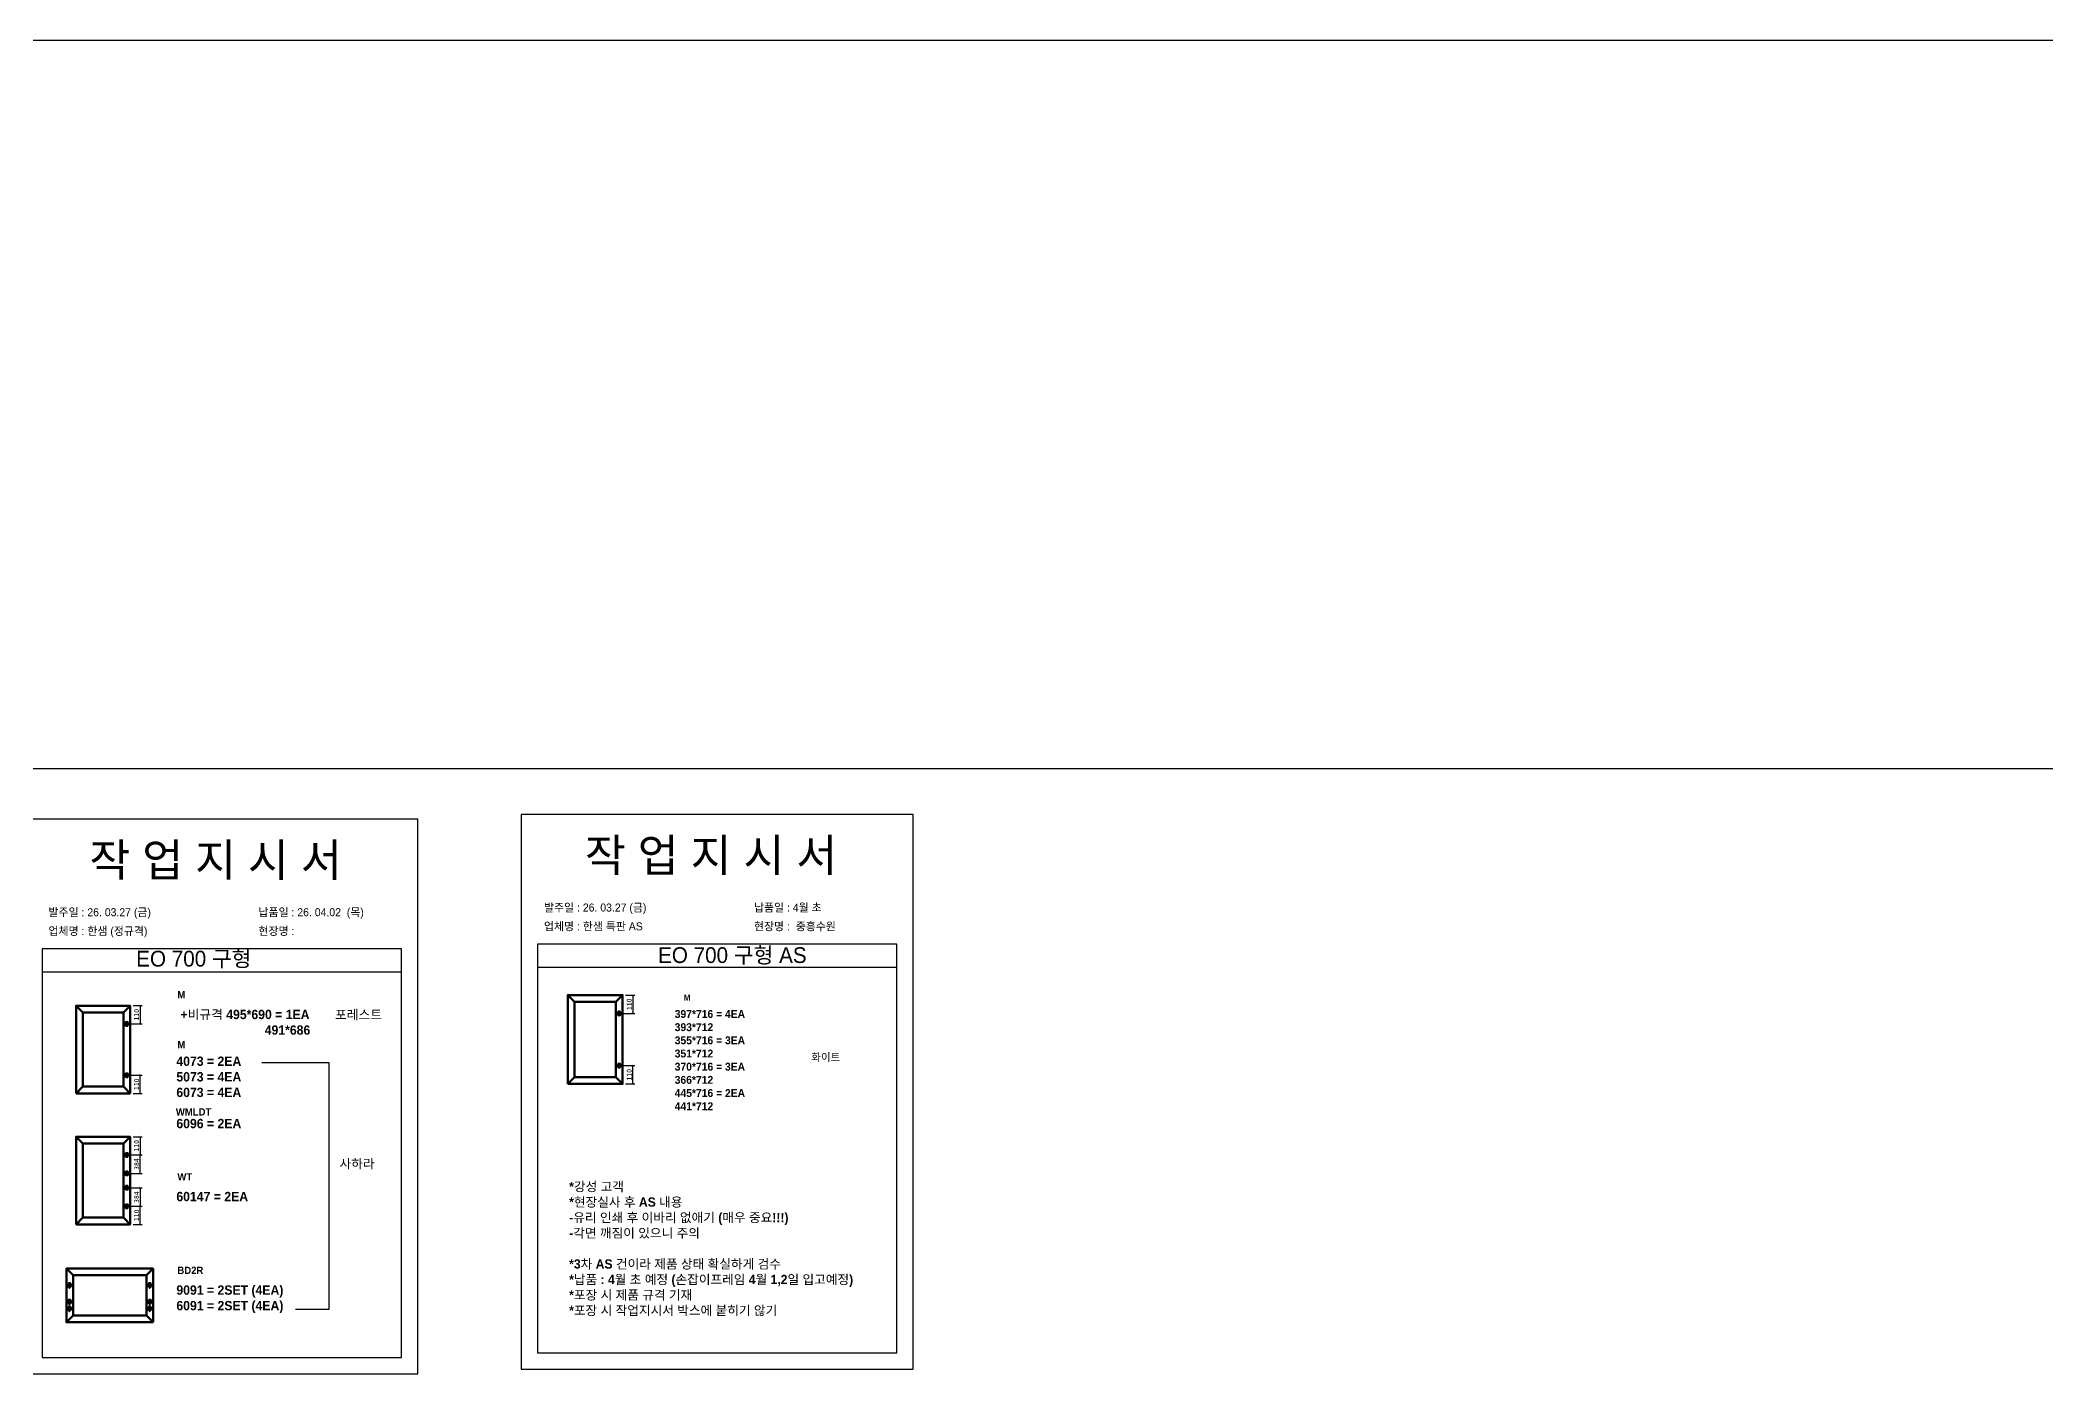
# Model space of a CAD drawing. Header units: millimetres. Extents: x -44117 to 256353, y -2095463 to 65325.
# Drawn here: x 118206 to 128340, y -824077 to -817340 of the extents above; entities that cross this region are included whole.
import ezdxf

# ---------------------------------------------------------------- set-up
doc = ezdxf.new("R2010")
doc.units = ezdxf.units.MM
doc.header["$LTSCALE"] = 10
doc.layers.add('Layer1', color=7, linetype='Continuous', lineweight=70)
doc.styles.add('MtX_Gulim', font='')
doc.styles.get('MtX_Gulim').set_extended_font_data('Gulim', bold=True)
doc.dimstyles.new('ISO-25', dxfattribs={"dimtxt": 2.5, "dimasz": 2.5, "dimexe": 1, "dimexo": 1, "dimtad": 1, "dimtxsty": 'Standard', "dimblk": 'ARCHTICK', "dimcen": 2.5, "dimadec": 0, "dimazin": 0, "dimtfac": 1, "dimtmove": 0, "dimatfit": 3, "dimfxl": 0, "dimarcsym": 0})

# ---------------------------------------------------------------- blocks, each defined once
blk = doc.blocks.new('_ArchTick')
at = {"color": 0, "linetype": 'ByBlock', "const_width": 0.15}
blk.add_lwpolyline([(-0.5, -0.5), (0.5, 0.5)], dxfattribs=at)
blk = doc.blocks.new('*D5420')
at = {"color": 0, "lineweight": -2}
for p, q in [((118676, -822217), (118722, -822217)), ((118712, -822217), (118712, -822309)), ((118658, -822309), (118722, -822309))]:
    blk.add_line(p, q, dxfattribs=at)
at = {"layer": 'Defpoints', "color": 0}
for p in [(118661, -822217), (118643, -822309), (118712, -822309)]:
    blk.add_point(p, dxfattribs=at)
at = {"color": 0, "lineweight": -2, "xscale": 10, "yscale": 10, "zscale": 10}
for p, rotation in [((118712, -822217), 90), ((118712, -822309), 270)]:
    blk.add_blockref('_ArchTick', p, dxfattribs=dict(at, rotation=rotation))
at = {"color": 0, "insert": (118693, -822263), "char_height": 25, "attachment_point": 5, "rotation": 90}
blk.add_mtext('110', dxfattribs=at)
blk = doc.blocks.new('*D5421')
at = {"color": 0, "lineweight": -2}
for p, q in [((118658, -822568), (118722, -822568)), ((118712, -822660), (118712, -822568)), ((118676, -822660), (118722, -822660))]:
    blk.add_line(p, q, dxfattribs=at)
at = {"layer": 'Defpoints', "color": 0}
for p in [(118643, -822568), (118712, -822568), (118661, -822660)]:
    blk.add_point(p, dxfattribs=at)
at = {"color": 0, "lineweight": -2, "xscale": 10, "yscale": 10, "zscale": 10}
for p, rotation in [((118712, -822568), 90), ((118712, -822660), 270)]:
    blk.add_blockref('_ArchTick', p, dxfattribs=dict(at, rotation=rotation))
at = {"color": 0, "insert": (118693, -822614), "char_height": 25, "attachment_point": 5, "rotation": 90}
blk.add_mtext('110', dxfattribs=at)
blk = doc.blocks.new('*D5422')
at = {"color": 0, "lineweight": -2}
for p, q in [((118676, -822879), (118722, -822879)), ((118712, -822879), (118712, -822971)), ((118658, -822971), (118722, -822971))]:
    blk.add_line(p, q, dxfattribs=at)
at = {"layer": 'Defpoints', "color": 0}
for p in [(118661, -822879), (118643, -822971), (118712, -822971)]:
    blk.add_point(p, dxfattribs=at)
at = {"color": 0, "lineweight": -2, "xscale": 10, "yscale": 10, "zscale": 10}
for p, rotation in [((118712, -822879), 90), ((118712, -822971), 270)]:
    blk.add_blockref('_ArchTick', p, dxfattribs=dict(at, rotation=rotation))
at = {"color": 0, "insert": (118693, -822925), "char_height": 25, "attachment_point": 5, "rotation": 90}
blk.add_mtext('110', dxfattribs=at)
blk = doc.blocks.new('*D5423')
at = {"color": 0, "lineweight": -2}
for p, q in [((118658, -823230), (118722, -823230)), ((118712, -823322), (118712, -823230)), ((118676, -823322), (118722, -823322))]:
    blk.add_line(p, q, dxfattribs=at)
at = {"layer": 'Defpoints', "color": 0}
for p in [(118643, -823230), (118712, -823230), (118661, -823322)]:
    blk.add_point(p, dxfattribs=at)
at = {"color": 0, "lineweight": -2, "xscale": 10, "yscale": 10, "zscale": 10}
for p, rotation in [((118712, -823230), 90), ((118712, -823322), 270)]:
    blk.add_blockref('_ArchTick', p, dxfattribs=dict(at, rotation=rotation))
at = {"color": 0, "insert": (118693, -823276), "char_height": 25, "attachment_point": 5, "rotation": 90}
blk.add_mtext('110', dxfattribs=at)
blk = doc.blocks.new('*D5424')
at = {"color": 0, "lineweight": -2}
for p, q in [((118658, -822971), (118722, -822971)), ((118712, -823064), (118712, -822971)), ((118658, -823064), (118722, -823064))]:
    blk.add_line(p, q, dxfattribs=at)
at = {"layer": 'Defpoints', "color": 0}
for p in [(118643, -822971), (118712, -822971), (118643, -823064)]:
    blk.add_point(p, dxfattribs=at)
at = {"color": 0, "lineweight": -2, "xscale": 10, "yscale": 10, "zscale": 10}
for p, rotation in [((118712, -822971), 90), ((118712, -823064), 270)]:
    blk.add_blockref('_ArchTick', p, dxfattribs=dict(at, rotation=rotation))
at = {"color": 0, "insert": (118693, -823017), "char_height": 25, "attachment_point": 5, "rotation": 90}
blk.add_mtext('384', dxfattribs=at)
blk = doc.blocks.new('*D5425')
at = {"color": 0, "lineweight": -2}
for p, q in [((118658, -823137), (118722, -823137)), ((118712, -823137), (118712, -823230)), ((118658, -823230), (118722, -823230))]:
    blk.add_line(p, q, dxfattribs=at)
at = {"layer": 'Defpoints', "color": 0}
for p in [(118643, -823137), (118643, -823230), (118712, -823230)]:
    blk.add_point(p, dxfattribs=at)
at = {"color": 0, "lineweight": -2, "xscale": 10, "yscale": 10, "zscale": 10}
for p, rotation in [((118712, -823137), 90), ((118712, -823230), 270)]:
    blk.add_blockref('_ArchTick', p, dxfattribs=dict(at, rotation=rotation))
at = {"color": 0, "insert": (118693, -823184), "char_height": 25, "attachment_point": 5, "rotation": 90}
blk.add_mtext('384', dxfattribs=at)
blk = doc.blocks.new('*D5426')
at = {"color": 0, "lineweight": -2}
for p, q in [((121164, -822164), (121211, -822164)), ((121201, -822164), (121201, -822256)), ((121146, -822256), (121211, -822256))]:
    blk.add_line(p, q, dxfattribs=at)
at = {"layer": 'Defpoints', "color": 0}
for p in [(121149, -822164), (121131, -822256), (121201, -822256)]:
    blk.add_point(p, dxfattribs=at)
at = {"color": 0, "lineweight": -2, "xscale": 10, "yscale": 10, "zscale": 10}
for p, rotation in [((121201, -822164), 90), ((121201, -822256), 270)]:
    blk.add_blockref('_ArchTick', p, dxfattribs=dict(at, rotation=rotation))
at = {"color": 0, "insert": (121182, -822210), "char_height": 25, "attachment_point": 5, "rotation": 90}
blk.add_mtext('110', dxfattribs=at)
blk = doc.blocks.new('*D5427')
at = {"color": 0, "lineweight": -2}
for p, q in [((121146, -822520), (121211, -822520)), ((121201, -822612), (121201, -822520)), ((121164, -822612), (121211, -822612))]:
    blk.add_line(p, q, dxfattribs=at)
at = {"layer": 'Defpoints', "color": 0}
for p in [(121131, -822520), (121201, -822520), (121149, -822612)]:
    blk.add_point(p, dxfattribs=at)
at = {"color": 0, "lineweight": -2, "xscale": 10, "yscale": 10, "zscale": 10}
for p, rotation in [((121201, -822520), 90), ((121201, -822612), 270)]:
    blk.add_blockref('_ArchTick', p, dxfattribs=dict(at, rotation=rotation))
at = {"color": 0, "insert": (121182, -822566), "char_height": 25, "attachment_point": 5, "rotation": 90}
blk.add_mtext('110', dxfattribs=at)

msp = doc.modelspace()

# ---------------------------------------------------------------- linework, layer by layer
at = {"color": 1}
for p, q in [((104053.93808, -817340.04975), (196323.08494, -817340.04975)), ((104053.93808, -817340.04975), (196323.08494, -817340.04975)), ((104053.93808, -821019.04767), (196323.08494, -821019.04767)), ((104053.93808, -821019.04767), (196323.08494, -821019.04767))]:
    msp.add_line(p, q, dxfattribs=at)
for p, q in [((120031.08467, -821930.33363), (118215.58428, -821930.33363)), ((122534.63117, -821906.61873), (120719.13078, -821906.61873)), ((120031.08467, -822048.22327), (118215.58428, -822048.22327)), ((122534.63117, -822024.50837), (120719.13078, -822024.50837))]:
    msp.add_line(p, q)
for points in [[(118133.06153, -824076.90382), (120113.60741, -824076.90382), (120113.60741, -821275.84607), (118133.06153, -821275.84607)], [(120636.60804, -824053.18892), (122617.15392, -824053.18892), (122617.15392, -821252.13117), (120636.60804, -821252.13117)]]:
    msp.add_lwpolyline(points, close=True)
for points in [[(118215.58428, -821930.33363), (118215.58428, -823994.38107), (120031.08467, -823994.38107), (120031.08467, -821930.33363)], [(120719.13078, -821906.61873), (120719.13078, -823970.66617), (122534.63117, -823970.66617), (122534.63117, -821906.61873)], [(119325.83174, -822504.87177), (119664.32381, -822504.87177), (119664.32381, -823752.45684), (119496.68964, -823752.45684)]]:
    msp.add_lwpolyline(points)
at = {"layer": 'Layer1'}
for p, q in [((120906.41789, -822198.33204), (120871.78125, -822163.69541)), ((121114.2377, -822198.33204), (121148.87434, -822163.69541)), ((118421.6026, -822251.65131), (118387.44703, -822217.49574)), ((118626.53602, -822251.65131), (118660.69159, -822217.49574)), ((118643.24802, -822294.77217), (118643.24802, -822323.16647)), ((121131.18508, -822242.06025), (121131.18508, -822270.85446)), ((118643.24802, -822582.60125), (118643.24802, -822554.20695)), ((120871.78125, -822612.30809), (120906.41789, -822577.67145)), ((121148.87434, -822612.30809), (121114.2377, -822577.67145)), ((121114.2377, -822577.67145), (121148.87434, -822612.30809)), ((121131.18508, -822533.94325), (121131.18508, -822505.14903)), ((118387.44703, -822659.87768), (118421.6026, -822625.72211)), ((118660.69159, -822659.87768), (118626.53602, -822625.72211)), ((118626.53602, -822625.72211), (118660.69159, -822659.87768)), ((118421.6026, -822913.52701), (118387.44703, -822879.37144)), ((118626.53602, -822913.52701), (118660.69159, -822879.37144)), ((118643.24802, -822956.64788), (118643.24802, -822985.04217)), ((118643.24802, -823049.83394), (118643.24802, -823078.22823)), ((118643.24802, -823122.5265), (118643.24802, -823150.92079)), ((118387.44703, -823321.75338), (118421.6026, -823287.59781)), ((118660.69159, -823321.75338), (118626.53602, -823287.59781)), ((118626.53602, -823287.59781), (118660.69159, -823321.75338)), ((118643.24802, -823244.47695), (118643.24802, -823216.08265)), ((118372.20206, -823578.94223), (118338.35178, -823545.09195)), ((118776.77961, -823545.09195), (118742.92933, -823578.94223)), ((118742.92933, -823578.94223), (118776.77961, -823545.09195)), ((118340.1875, -823628.59579), (118368.328, -823628.59579)), ((118340.1875, -823712.35372), (118368.328, -823712.35372)), ((118745.54429, -823628.59579), (118773.68479, -823628.59579)), ((118745.54429, -823712.35372), (118773.68479, -823712.35372)), ((118372.20206, -823782.04391), (118338.35178, -823815.89419)), ((118340.1875, -823746.33099), (118368.328, -823746.33099)), ((118776.77961, -823815.89419), (118742.92933, -823782.04391)), ((118745.54429, -823746.33099), (118773.68479, -823746.33099))]:
    msp.add_line(p, q, dxfattribs=at)
for points in [[(120871.78125, -822612.30809), (121148.87434, -822612.30809), (121148.87434, -822163.69541), (120871.78125, -822163.69541)], [(118387.44703, -822659.87768), (118660.69159, -822659.87768), (118660.69159, -822217.49574), (118387.44703, -822217.49574)], [(118421.6026, -822625.72211), (118626.53602, -822625.72211), (118626.53602, -822251.65131), (118421.6026, -822251.65131)], [(120906.41789, -822577.67145), (121114.2377, -822577.67145), (121114.2377, -822198.33204), (120906.41789, -822198.33204)], [(121145.58219, -822256.45735), (121116.78798, -822256.45735)], [(118657.44517, -822308.96932), (118629.05088, -822308.96932)], [(118657.44517, -822568.4041), (118629.05088, -822568.4041)], [(121145.58219, -822519.54614), (121116.78798, -822519.54614)], [(118387.44703, -823321.75338), (118660.69159, -823321.75338), (118660.69159, -822879.37144), (118387.44703, -822879.37144)], [(118421.6026, -823287.59781), (118626.53602, -823287.59781), (118626.53602, -822913.52701), (118421.6026, -822913.52701)], [(118657.44517, -822970.84502), (118629.05088, -822970.84502)], [(118657.44517, -823064.03108), (118629.05088, -823064.03108)], [(118657.44517, -823136.72364), (118629.05088, -823136.72364)], [(118657.44517, -823230.2798), (118629.05088, -823230.2798)], [(118776.77961, -823815.89419), (118776.77961, -823545.09195), (118338.35178, -823545.09195), (118338.35178, -823815.89419)], [(118354.25775, -823614.52554), (118354.25775, -823642.66603)], [(118742.92933, -823782.04391), (118742.92933, -823578.94223), (118372.20206, -823578.94223), (118372.20206, -823782.04391)], [(118759.61454, -823614.52554), (118759.61454, -823642.66603)], [(118354.25775, -823698.28347), (118354.25775, -823726.42397)], [(118759.61454, -823698.28347), (118759.61454, -823726.42397)], [(118354.25775, -823732.26075), (118354.25775, -823760.40124)], [(118759.61454, -823732.26075), (118759.61454, -823760.40124)]]:
    msp.add_lwpolyline(points, close=True, dxfattribs=at)
for centre, radius in [((121131.18508, -822256.45735), 9.59807), ((118643.24802, -822308.96932), 9.46476), ((118643.24802, -822568.4041), 9.46476), ((121131.18508, -822519.54614), 9.59807), ((118643.24802, -822970.84502), 9.46476), ((118643.24802, -823064.03108), 9.46476), ((118643.24802, -823136.72364), 9.46476), ((118643.24802, -823230.2798), 9.46476), ((118354.25775, -823628.59579), 9.38017), ((118354.25775, -823712.35372), 9.38017), ((118759.61454, -823628.59579), 9.38017), ((118759.61454, -823712.35372), 9.38017), ((118354.25775, -823746.33099), 9.38017), ((118759.61454, -823746.33099), 9.38017)]:
    msp.add_circle(centre, radius, dxfattribs=at)

# ---------------------------------------------------------------- texts
at = {"linetype": 'Continuous', "style": 'MtX_Gulim'}
for s, height, p in [('M', 36.77584, (118899.59353, -822180.47293)), ('M', 30.31593, (121458.3145, -822191.65118)), ('M', 36.77584, (118899.59353, -822431.92418)), ('WMLDT', 36.775844, (118891.78819, -822772.20076)), ('WT', 36.775844, (118899.59353, -823100.09624)), ('BD2R', 36.775844, (118899.59353, -823572.47121))]:
    msp.add_text(s, height=height, dxfattribs=at).set_placement(p)
at = {"attachment_point": 1}
for s, width, gutter_width, heights, insert, char_height in [('{\\fGulim|b0|i0|c129|p50;작 업 지 시 서}', 3898.9872873, 14.7362, [-183.72574], (118454.67224, -821398.64288), 165.0454901), ('{\\fGulim|b0|i0|c129|p50;작 업 지 시 서}', 3898.9872873, 14.7362, [-183.72574], (120958.21875, -821374.92798), 165.0454901), ('\\pt11;{\\fGulim|b0|i0|c129|p50;발주일 : 26. 03.27 (금)}', 3898.9872873, 14.7362, [40.67678], (118248.11857, -821724.86757), 40.4361451), ('{\\fGulim|b0|i0|c129|p50;납품일 : 26. 04.02  (목)}', 3898.9872873, 14.7362, [41.36774], (119309.09934, -821724.86757), 40.4361451), ('{\\fGulim|b0|i0|c129|p50;업체명 : 한샘 특판 AS}', 3898.9872873, 14.7362, [42.57324], (120751.66508, -821796.23795), 40.4361451), ('\\pt11;{\\fGulim|b0|i0|c129|p50;발주일 : 26. 03.27 (금)}', 3898.9872873, 14.7362, [40.67678], (120751.66508, -821701.15267), 40.4361451), ('{\\fGulim|b0|i0|c129|p50;현장명 :  중흥수원}', 3898.9872873, 14.7362, [45.12049], (121812.64585, -821796.23795), 40.4361451), ('{\\fGulim|b0|i0|c129|p50;납품일 : 4월 초}', 3898.9872873, 14.7362, [41.36774], (121812.64585, -821701.15267), 40.4361451), ('{\\fGulim|b0|i0|c129|p50;업체명 : 한샘 (정규격)}', 3898.9872873, 14.7362, [42.57324], (118248.11857, -821819.95285), 40.4361451), ('{\\fGulim|b0|i0|c129|p50;현장명 :  }', 3898.9872873, 14.7362, [45.12049], (119309.09934, -821819.95285), 40.4361451), ('{\\fGulim|b0|i0|c129|p50;EO 700 구형}', 1882.7812357, 7.11596, [-88.93153], (118691.38426, -821939.76088), 79.6987856), ('{\\fGulim|b0|i0|c129|p50;EO 700 구형 AS}', 1882.7812357, 7.11596, [-88.93153], (121328.20155, -821921.81176), 79.6987856), ('\\pi-141.649981,l162.572722,t3.443122;{\\f굴림|b1|i0|c129|p50;+비규격 495*690 = 1EA}\\P\\pi-141.649981,l162.572722,t3.443122;^I^I{\\f굴림|b1|i0|c129|p50;    }{\\f굴림|b1|i0|c129|p50;\\C1;491*686}\\P\\pi0,l0;{\\f굴림|b1|i0|c129|p50;}\\P\\pi0,l0;{\\f굴림|b1|i0|c129|p50;4073 = 2EA}\\P\\pi0,l0;{\\f굴림|b1|i0|c129|p50;5073 = 4EA}\\P\\pi0,l0;{\\f굴림|b1|i0|c129|p50;6073 = 4EA}\\P\\pi0,l0;{\\f굴림|b1|i0|c129|p50;}\\P\\pi0,l0;{\\f굴림|b1|i0|c129|p50;6096 = 2EA}', 14277.4258488, 183.62035, [-602.07488], (118894.34178, -822237.90949), 47.2166605), ('{\\f굴림|b1|i0|c129|p50;포레스트}', 14277.4258488, 183.62035, [-52.52541], (119696.11097, -822238.62965), 47.2166605), ('{\\f굴림|b1|i0|c129|p50;397*716 = 4EA\\P\\C1;393*712\\P\\C256;355*716 = 3EA\\P\\C1;351*712\\P\\C256;370*716 = 3EA\\P\\C1;366*712\\P\\C256;445*716 = 2EA\\P\\C1;441*712}', 12072.7918459, 155.2668, [-507.57456], (121412.11728, -822239.13178), 39.9257485), ('{\\f굴림|b1|i0|c129|p50;화이트}', 11769.5052121, 151.36626, [-43.2475], (122102.18055, -822458.03842), 38.9227538), ('{\\f굴림|b1|i0|c129|p50;사하라}', 14277.4258488, 183.62035, [-52.46296], (119718.67711, -822991.77451), 47.2166605), ('{\\f굴림|b1|i0|c129|p50;*강성 고객 \\P*현장실사 후 AS 내용\\P-유리 인쇄 후 이바리 없애기 (매우 중요!!!)\\P-각면 깨짐이 있으니 주의\\P\\P*3차 AS 건이라 제품 상태 확실하게 검수\\P*납품 : 4월 초 예정 (손잡이프레임 4월 1,2일 입고예정) \\P*포장 시 제품 규격 기재\\P*포장 시 작업지시서 박스에 붙히기 않기}', 14186.6586776, 182.453, [-699.27905], (120878.95638, -823107.33925), 46.9164857), ('{\\f굴림|b1|i0|c129|p50;60147 = 2EA}', 14277.4258488, 183.62035, [-48.65315], (118894.34178, -823157.5328), 47.2166605), ('{\\f굴림|b1|i0|c129|p50;9091 = 2SET (4EA)\\P6091 = 2SET (4EA)}', 14277.4258488, 183.62035, [-143.21138], (118894.34178, -823629.90777), 47.2166605)]:
    msp.add_mtext_dynamic_manual_height_columns(s, width=width, gutter_width=gutter_width, heights=heights, dxfattribs=dict(at, insert=insert, char_height=char_height))

# ---------------------------------------------------------------- dimensions: what is measured, and where the dimension line sits
for base, p1, p2, angle, text, picture, middle in [((121200.57144, -822256.45735), (121148.87434, -822163.69541), (121131.18508, -822256.45735), 90, '110', '*D5426', (121181.82144, -822210.07638)), ((118711.67068, -822308.96932), (118660.69159, -822217.49574), (118643.24802, -822308.96932), 90, '110', '*D5420', (118692.92068, -822263.23253)), ((118711.67068, -822568.4041), (118660.69159, -822659.87768), (118643.24802, -822568.4041), 270, '110', '*D5421', (118692.92068, -822614.14089)), ((121200.57144, -822519.54614), (121148.87434, -822612.30809), (121131.18508, -822519.54614), 270, '110', '*D5427', (121181.82144, -822565.92711)), ((118711.67068, -822970.84502), (118660.69159, -822879.37144), (118643.24802, -822970.84502), 90, '110', '*D5422', (118692.92068, -822925.10823)), ((118711.67068, -822970.84502), (118643.24802, -823064.03108), (118643.24802, -822970.84502), 90, '384', '*D5424', (118692.92068, -823017.43805)), ((118711.67068, -823230.2798), (118643.24802, -823136.72364), (118643.24802, -823230.2798), 90, '384', '*D5425', (118692.92068, -823183.50172)), ((118711.67068, -823230.2798), (118660.69159, -823321.75338), (118643.24802, -823230.2798), 270, '110', '*D5423', (118692.92068, -823276.01659))]:
    dim = msp.add_linear_dim(base=base, p1=p1, p2=p2, angle=angle, text=text, dimstyle='ISO-25', override={"dimscale": 10, "dimasz": 1, "dimexo": 1.5, "dimtxsty": 'Standard'})
    dim.commit()
    dim.dimension.update_dxf_attribs({"geometry": picture, "text_midpoint": middle})

doc.saveas('drawing.dxf')
